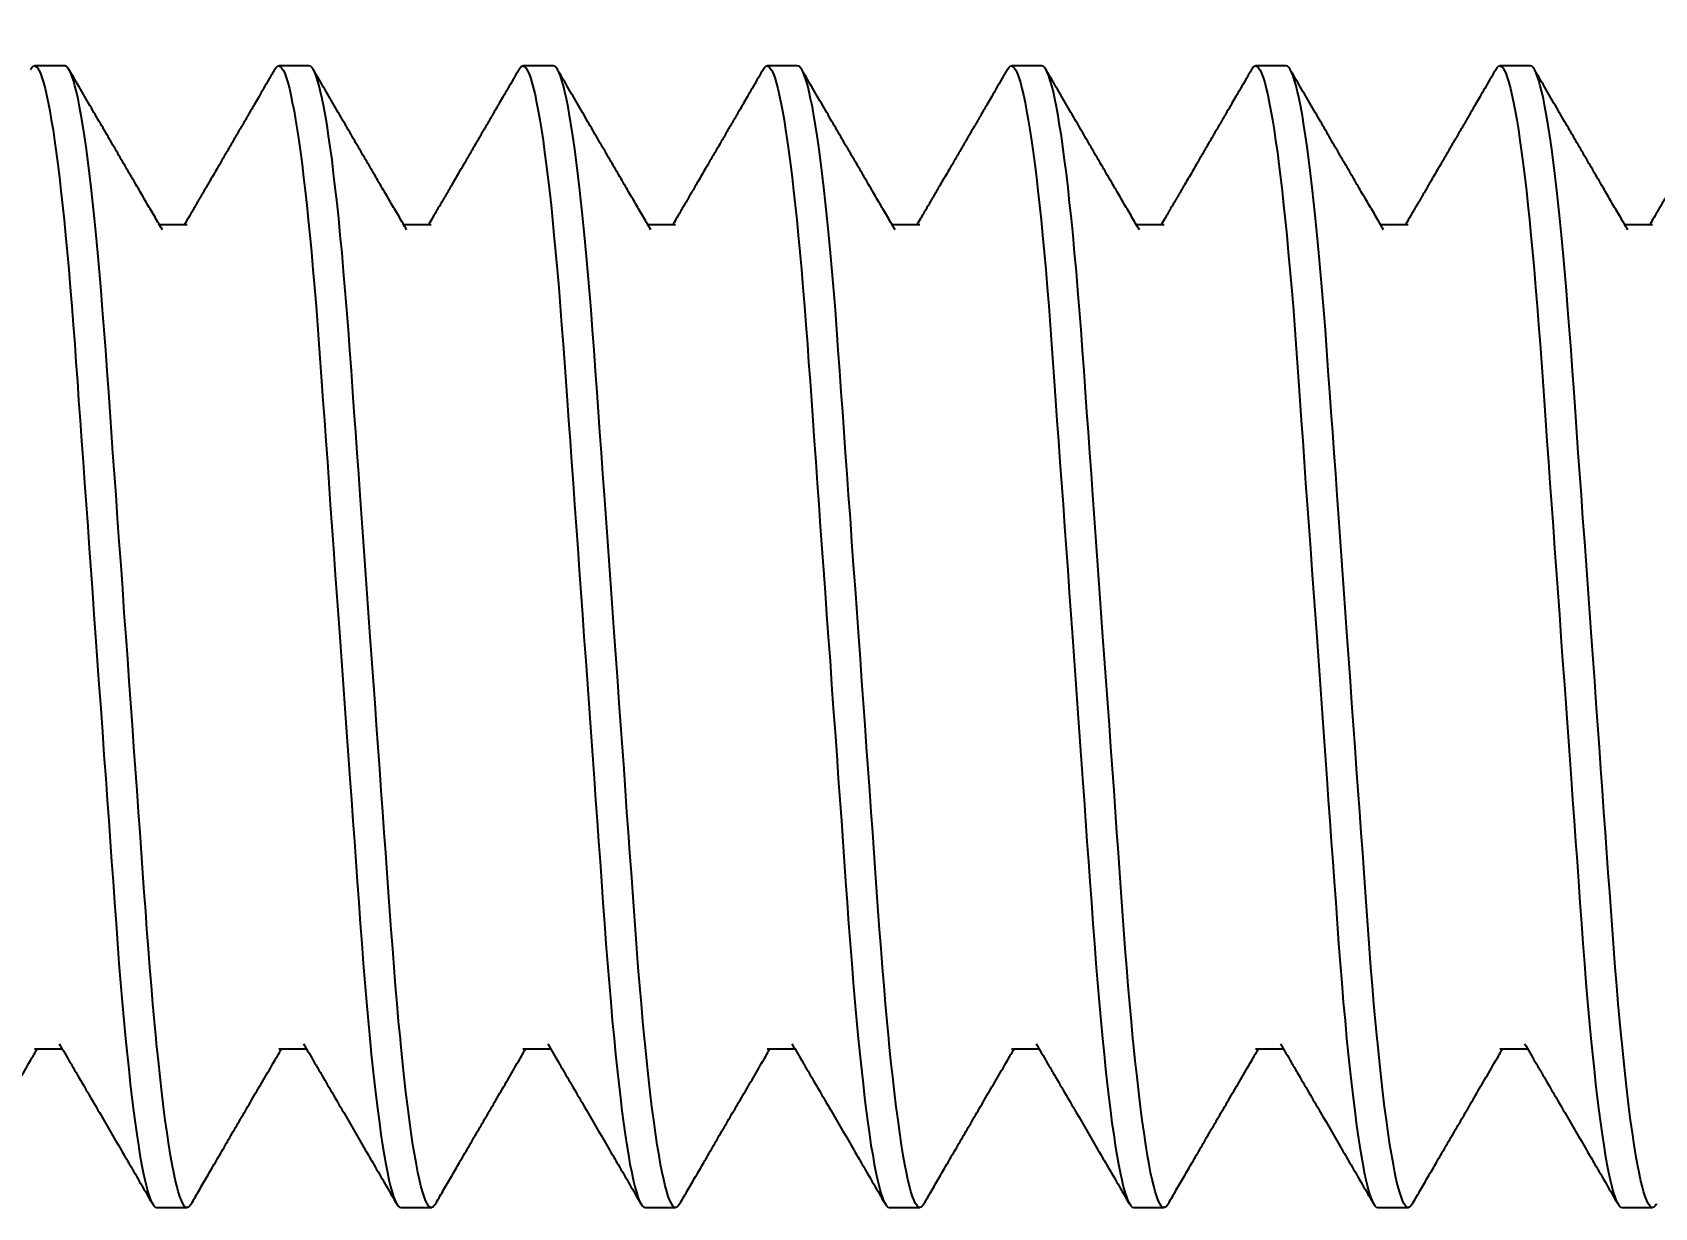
# Model space of a CAD drawing. Header units: inches. Extents: x 0.024 to 1.021, y 0.024 to 0.783.
# Drawn here: x 0.5879 to 0.6917, y 0.34 to 0.4151 of the extents above; entities that cross this region are included whole.
import ezdxf

# ---------------------------------------------------------------- set-up
doc = ezdxf.new("R2010")
doc.units = ezdxf.units.IN
doc.header["$LTSCALE"] = 0.09496
doc.header["$MEASUREMENT"] = 0
doc.linetypes.add('SLD-Solid', pattern=[0])
doc.styles.add('SLDTEXTSTYLE0', font='ARIAL.TTF', dxfattribs={"width": 0.948})
doc.dimstyles.new('SLDDIMSTYLE0', dxfattribs={"dimtxt": 0.011522, "dimasz": 0.011522, "dimexe": 0, "dimexo": 0.0625, "dimgap": 0.002881, "dimtad": 0, "dimtih": 1, "dimtoh": 1, "dimdec": 3, "dimrnd": 1e-09, "dimdsep": 46, "dimtxsty": 'SLDTEXTSTYLE0', "dimsah": 1, "dimcen": 0.09, "dimadec": 0, "dimazin": 2, "dimtfac": 1, "dimtdec": 3, "dimtofl": 0, "dimtmove": 0, "dimatfit": 3, "dimfxl": 1, "dimfrac": 2, "dimtolj": 1, "dimtzin": 12, "dimarcsym": 0})

# ---------------------------------------------------------------- blocks, each defined once
blk = doc.blocks.new('_D')
at = {"color": 7, "linetype": 'SLD-Solid', "lineweight": 0}
for p, q in [((0.52746, 0.45934), (0.52746, 0.49077)), ((0.83996, 0.41508), (0.83996, 0.49077)), ((0.52746, 0.48483), (0.65777, 0.48483)), ((0.83996, 0.48483), (0.70965, 0.48483))]:
    blk.add_line(p, q, dxfattribs=at)
at = {"color": 7, "linetype": 'SLD-Solid', "lineweight": 18}
for points in [[(0.52746, 0.48483), (0.53898, 0.48306), (0.53898, 0.48661)], [(0.83996, 0.48483), (0.82844, 0.48661), (0.82844, 0.48306)]]:
    blk.add_solid(points, dxfattribs=at)
at = {"color": 7, "linetype": 'SLD-Solid', "lineweight": 18, "insert": (0.65777, 0.49129), "char_height": 0.01187, "attachment_point": 1, "style": 'SLDTEXTSTYLE0'}
blk.add_mtext('0.313in', dxfattribs=at)

msp = doc.modelspace()

# ---------------------------------------------------------------- linework, layer by layer
at = {"color": 7, "linetype": 'SLD-Solid', "lineweight": 25}
for p, q in [((0.58996, 0.41297), (0.588, 0.41297)), ((0.60558, 0.41297), (0.60363, 0.41297)), ((0.62121, 0.41297), (0.61925, 0.41297)), ((0.63683, 0.41297), (0.63488, 0.41297)), ((0.65246, 0.41297), (0.6505, 0.41297)), ((0.66808, 0.41297), (0.66613, 0.41297)), ((0.68371, 0.41297), (0.68175, 0.41297)), ((0.59777, 0.40282), (0.596, 0.40282)), ((0.61339, 0.40282), (0.61162, 0.40282)), ((0.62902, 0.40282), (0.62725, 0.40282)), ((0.64464, 0.40282), (0.64287, 0.40282)), ((0.66027, 0.40282), (0.6585, 0.40282)), ((0.67589, 0.40282), (0.67412, 0.40282)), ((0.69152, 0.40282), (0.68975, 0.40282)), ((0.588, 0.35012), (0.58978, 0.35012)), ((0.60363, 0.35012), (0.6054, 0.35012)), ((0.61925, 0.35012), (0.62103, 0.35012)), ((0.63488, 0.35012), (0.63665, 0.35012)), ((0.6505, 0.35012), (0.65228, 0.35012)), ((0.66613, 0.35012), (0.6679, 0.35012)), ((0.68175, 0.35012), (0.68353, 0.35012)), ((0.59582, 0.33997), (0.59777, 0.33997)), ((0.61144, 0.33997), (0.6134, 0.33997)), ((0.62707, 0.33997), (0.62902, 0.33997)), ((0.64269, 0.33997), (0.64465, 0.33997)), ((0.65832, 0.33997), (0.66027, 0.33997)), ((0.67394, 0.33997), (0.6759, 0.33997)), ((0.68957, 0.33997), (0.69152, 0.33997))]:
    msp.add_line(p, q, dxfattribs=at)
at = {"color": 7, "linetype": 'SLD-Solid', "lineweight": 25, "flags": 128}
for points in [[(0.58774, 0.41274), (0.58775, 0.41275), (0.58784, 0.41287), (0.58792, 0.41295), (0.588, 0.41297), (0.58809, 0.41294), (0.58819, 0.41286), (0.58828, 0.41271), (0.58838, 0.41251), (0.58848, 0.41224), (0.58858, 0.41191), (0.58868, 0.41154), (0.58878, 0.41112), (0.58888, 0.41064), (0.58898, 0.41011), (0.58908, 0.40953), (0.58919, 0.40889), (0.58929, 0.4082), (0.58939, 0.40746), (0.5895, 0.40667), (0.5896, 0.40584), (0.5897, 0.40498), (0.5898, 0.40408), (0.5899, 0.40314), (0.58999, 0.40216), (0.59009, 0.40107), (0.5902, 0.39995), (0.59029, 0.3988), (0.59039, 0.39762), (0.59048, 0.39641), (0.59058, 0.39519), (0.59066, 0.39401), (0.59075, 0.39281), (0.59083, 0.39157), (0.59092, 0.39029), (0.59102, 0.38899), (0.59111, 0.38766), (0.59121, 0.3863), (0.59131, 0.38493), (0.59141, 0.38353), (0.59151, 0.38212), (0.59161, 0.38072), (0.59171, 0.37931), (0.59181, 0.37789), (0.59191, 0.37647), (0.59202, 0.37494), (0.59213, 0.37341), (0.59224, 0.37189), (0.59235, 0.37038), (0.59245, 0.36889), (0.59256, 0.36741), (0.59265, 0.36605), (0.59275, 0.3647), (0.59284, 0.36338), (0.59294, 0.36209), (0.59303, 0.36083), (0.59312, 0.35947), (0.59322, 0.35814), (0.59331, 0.35685), (0.59341, 0.35558), (0.59351, 0.35433), (0.59362, 0.35311), (0.59372, 0.35193), (0.59383, 0.35078), (0.59393, 0.34977), (0.59403, 0.34881), (0.59413, 0.34788), (0.59424, 0.34699), (0.59434, 0.34615), (0.59444, 0.34538), (0.59455, 0.34465), (0.59465, 0.34397), (0.59475, 0.34334), (0.59485, 0.34275), (0.59496, 0.34222), (0.59506, 0.34174), (0.59516, 0.34132), (0.59526, 0.34096), (0.59536, 0.34066), (0.59545, 0.34041), (0.59555, 0.34022), (0.59564, 0.34008), (0.59573, 0.34), (0.59582, 0.33997), (0.59582, 0.33997)], [(0.59803, 0.3402), (0.59803, 0.34019), (0.59794, 0.34007), (0.59785, 0.34), (0.59777, 0.33997), (0.59768, 0.34), (0.59759, 0.34008), (0.5975, 0.34022), (0.5974, 0.34042), (0.5973, 0.34068), (0.5972, 0.34099), (0.59711, 0.34135), (0.59701, 0.34176), (0.59691, 0.34222), (0.59681, 0.34273), (0.59671, 0.3433), (0.5966, 0.34399), (0.59649, 0.34474), (0.59637, 0.34555), (0.59626, 0.34642), (0.59615, 0.34735), (0.59604, 0.34833), (0.59593, 0.34936), (0.59582, 0.35043), (0.59578, 0.35078), (0.59568, 0.35187), (0.59558, 0.35299), (0.59548, 0.35414), (0.59538, 0.35533), (0.59529, 0.35653), (0.5952, 0.35775), (0.59512, 0.35893), (0.59503, 0.36014), (0.59494, 0.36138), (0.59485, 0.36265), (0.59476, 0.36395), (0.59466, 0.36528), (0.59457, 0.36664), (0.59447, 0.36802), (0.59437, 0.36941), (0.59427, 0.37082), (0.59417, 0.37223), (0.59407, 0.37363), (0.59397, 0.37505), (0.59386, 0.37647), (0.59375, 0.378), (0.59365, 0.37953), (0.59354, 0.38105), (0.59343, 0.38256), (0.59332, 0.38405), (0.59322, 0.38553), (0.59312, 0.3869), (0.59302, 0.38824), (0.59293, 0.38956), (0.59284, 0.39085), (0.59275, 0.39211), (0.59265, 0.39348), (0.59256, 0.3948), (0.59246, 0.39609), (0.59236, 0.39737), (0.59226, 0.39861), (0.59216, 0.39983), (0.59205, 0.40102), (0.59195, 0.40216), (0.59184, 0.40321), (0.59173, 0.40422), (0.59163, 0.40519), (0.59152, 0.4061), (0.59141, 0.40697), (0.5913, 0.40779), (0.5912, 0.40851), (0.59109, 0.40917), (0.59099, 0.40979), (0.59089, 0.41035), (0.59079, 0.41086), (0.59069, 0.41131), (0.59059, 0.41171), (0.59049, 0.41205), (0.5904, 0.41234), (0.5903, 0.41257), (0.59021, 0.41275), (0.59013, 0.41287), (0.59004, 0.41295), (0.58996, 0.41297), (0.58996, 0.41297)], [(0.60337, 0.41274), (0.60337, 0.41275), (0.60346, 0.41287), (0.60355, 0.41295), (0.60363, 0.41297), (0.60372, 0.41294), (0.60381, 0.41286), (0.60391, 0.41271), (0.60401, 0.41251), (0.60411, 0.41224), (0.60421, 0.41191), (0.60431, 0.41154), (0.6044, 0.41112), (0.6045, 0.41064), (0.60461, 0.41011), (0.60471, 0.40953), (0.60481, 0.40889), (0.60491, 0.4082), (0.60502, 0.40746), (0.60512, 0.40667), (0.60522, 0.40584), (0.60532, 0.40498), (0.60542, 0.40408), (0.60552, 0.40314), (0.60562, 0.40216), (0.60572, 0.40107), (0.60582, 0.39995), (0.60592, 0.3988), (0.60602, 0.39762), (0.60611, 0.39641), (0.6062, 0.39519), (0.60628, 0.39401), (0.60637, 0.39281), (0.60646, 0.39157), (0.60655, 0.39029), (0.60664, 0.38899), (0.60674, 0.38766), (0.60683, 0.3863), (0.60693, 0.38493), (0.60703, 0.38353), (0.60713, 0.38212), (0.60723, 0.38072), (0.60733, 0.37931), (0.60743, 0.37789), (0.60754, 0.37647), (0.60765, 0.37494), (0.60775, 0.37341), (0.60786, 0.37189), (0.60797, 0.37038), (0.60808, 0.36889), (0.60818, 0.36741), (0.60828, 0.36605), (0.60838, 0.3647), (0.60847, 0.36338), (0.60856, 0.36209), (0.60865, 0.36083), (0.60875, 0.35947), (0.60884, 0.35814), (0.60894, 0.35685), (0.60904, 0.35558), (0.60914, 0.35433), (0.60924, 0.35311), (0.60935, 0.35193), (0.60945, 0.35078), (0.60955, 0.34977), (0.60966, 0.34881), (0.60976, 0.34788), (0.60986, 0.34699), (0.60997, 0.34615), (0.61007, 0.34538), (0.61017, 0.34465), (0.61027, 0.34397), (0.61038, 0.34334), (0.61048, 0.34275), (0.61058, 0.34222), (0.61068, 0.34174), (0.61079, 0.34132), (0.61088, 0.34096), (0.61098, 0.34066), (0.61108, 0.34041), (0.61117, 0.34022), (0.61126, 0.34008), (0.61135, 0.34), (0.61144, 0.33997), (0.61144, 0.33997)], [(0.61366, 0.3402), (0.61365, 0.34019), (0.61356, 0.34007), (0.61348, 0.34), (0.6134, 0.33997), (0.61331, 0.34), (0.61322, 0.34008), (0.61312, 0.34022), (0.61303, 0.34042), (0.61293, 0.34068), (0.61283, 0.34099), (0.61273, 0.34135), (0.61263, 0.34176), (0.61254, 0.34222), (0.61244, 0.34273), (0.61234, 0.3433), (0.61222, 0.34399), (0.61211, 0.34474), (0.612, 0.34555), (0.61188, 0.34642), (0.61177, 0.34735), (0.61166, 0.34833), (0.61155, 0.34936), (0.61144, 0.35043), (0.61141, 0.35078), (0.6113, 0.35187), (0.6112, 0.35299), (0.61111, 0.35414), (0.61101, 0.35533), (0.61092, 0.35653), (0.61082, 0.35775), (0.61074, 0.35893), (0.61065, 0.36014), (0.61057, 0.36138), (0.61048, 0.36265), (0.61038, 0.36395), (0.61029, 0.36528), (0.61019, 0.36664), (0.61009, 0.36802), (0.60999, 0.36941), (0.60989, 0.37082), (0.60979, 0.37223), (0.60969, 0.37363), (0.60959, 0.37505), (0.60949, 0.37647), (0.60938, 0.378), (0.60927, 0.37953), (0.60916, 0.38105), (0.60905, 0.38256), (0.60895, 0.38405), (0.60884, 0.38553), (0.60875, 0.3869), (0.60865, 0.38824), (0.60856, 0.38956), (0.60846, 0.39085), (0.60837, 0.39211), (0.60828, 0.39348), (0.60818, 0.3948), (0.60809, 0.39609), (0.60799, 0.39737), (0.60789, 0.39861), (0.60778, 0.39983), (0.60768, 0.40102), (0.60757, 0.40216), (0.60747, 0.40321), (0.60736, 0.40422), (0.60725, 0.40519), (0.60714, 0.4061), (0.60704, 0.40697), (0.60693, 0.40779), (0.60682, 0.40851), (0.60672, 0.40917), (0.60662, 0.40979), (0.60652, 0.41035), (0.60641, 0.41086), (0.60631, 0.41131), (0.60622, 0.41171), (0.60612, 0.41205), (0.60602, 0.41234), (0.60593, 0.41257), (0.60584, 0.41275), (0.60575, 0.41287), (0.60567, 0.41295), (0.60558, 0.41297), (0.60558, 0.41297)], [(0.61899, 0.41274), (0.619, 0.41275), (0.61909, 0.41287), (0.61917, 0.41295), (0.61925, 0.41297), (0.61934, 0.41294), (0.61944, 0.41286), (0.61953, 0.41271), (0.61963, 0.41251), (0.61973, 0.41224), (0.61983, 0.41191), (0.61993, 0.41154), (0.62003, 0.41112), (0.62013, 0.41064), (0.62023, 0.41011), (0.62033, 0.40953), (0.62044, 0.40889), (0.62054, 0.4082), (0.62064, 0.40746), (0.62075, 0.40667), (0.62085, 0.40584), (0.62095, 0.40498), (0.62105, 0.40408), (0.62115, 0.40314), (0.62124, 0.40216), (0.62134, 0.40107), (0.62145, 0.39995), (0.62154, 0.3988), (0.62164, 0.39762), (0.62173, 0.39641), (0.62183, 0.39519), (0.62191, 0.39401), (0.622, 0.39281), (0.62208, 0.39157), (0.62217, 0.39029), (0.62227, 0.38899), (0.62236, 0.38766), (0.62246, 0.3863), (0.62256, 0.38493), (0.62266, 0.38353), (0.62276, 0.38212), (0.62286, 0.38072), (0.62296, 0.37931), (0.62306, 0.37789), (0.62316, 0.37647), (0.62327, 0.37494), (0.62338, 0.37341), (0.62349, 0.37189), (0.6236, 0.37038), (0.6237, 0.36889), (0.62381, 0.36741), (0.6239, 0.36605), (0.624, 0.3647), (0.62409, 0.36338), (0.62419, 0.36209), (0.62428, 0.36083), (0.62437, 0.35947), (0.62447, 0.35814), (0.62456, 0.35685), (0.62466, 0.35558), (0.62476, 0.35433), (0.62487, 0.35311), (0.62497, 0.35193), (0.62508, 0.35078), (0.62518, 0.34977), (0.62528, 0.34881), (0.62538, 0.34788), (0.62549, 0.34699), (0.62559, 0.34615), (0.62569, 0.34538), (0.6258, 0.34465), (0.6259, 0.34397), (0.626, 0.34334), (0.6261, 0.34275), (0.62621, 0.34222), (0.62631, 0.34174), (0.62641, 0.34132), (0.62651, 0.34096), (0.62661, 0.34066), (0.6267, 0.34041), (0.6268, 0.34022), (0.62689, 0.34008), (0.62698, 0.34), (0.62707, 0.33997), (0.62707, 0.33997)], [(0.62928, 0.3402), (0.62928, 0.34019), (0.62919, 0.34007), (0.6291, 0.34), (0.62902, 0.33997), (0.62893, 0.34), (0.62884, 0.34008), (0.62875, 0.34022), (0.62865, 0.34042), (0.62855, 0.34068), (0.62845, 0.34099), (0.62836, 0.34135), (0.62826, 0.34176), (0.62816, 0.34222), (0.62806, 0.34273), (0.62796, 0.3433), (0.62785, 0.34399), (0.62774, 0.34474), (0.62762, 0.34555), (0.62751, 0.34642), (0.6274, 0.34735), (0.62729, 0.34833), (0.62718, 0.34936), (0.62707, 0.35043), (0.62703, 0.35078), (0.62693, 0.35187), (0.62683, 0.35299), (0.62673, 0.35414), (0.62663, 0.35533), (0.62654, 0.35653), (0.62645, 0.35775), (0.62637, 0.35893), (0.62628, 0.36014), (0.62619, 0.36138), (0.6261, 0.36265), (0.62601, 0.36395), (0.62591, 0.36528), (0.62582, 0.36664), (0.62572, 0.36802), (0.62562, 0.36941), (0.62552, 0.37082), (0.62542, 0.37223), (0.62532, 0.37363), (0.62522, 0.37505), (0.62511, 0.37647), (0.625, 0.378), (0.6249, 0.37953), (0.62479, 0.38105), (0.62468, 0.38256), (0.62457, 0.38405), (0.62447, 0.38553), (0.62437, 0.3869), (0.62427, 0.38824), (0.62418, 0.38956), (0.62409, 0.39085), (0.624, 0.39211), (0.6239, 0.39348), (0.62381, 0.3948), (0.62371, 0.39609), (0.62361, 0.39737), (0.62351, 0.39861), (0.62341, 0.39983), (0.6233, 0.40102), (0.6232, 0.40216), (0.62309, 0.40321), (0.62298, 0.40422), (0.62288, 0.40519), (0.62277, 0.4061), (0.62266, 0.40697), (0.62255, 0.40779), (0.62245, 0.40851), (0.62234, 0.40917), (0.62224, 0.40979), (0.62214, 0.41035), (0.62204, 0.41086), (0.62194, 0.41131), (0.62184, 0.41171), (0.62174, 0.41205), (0.62165, 0.41234), (0.62155, 0.41257), (0.62146, 0.41275), (0.62138, 0.41287), (0.62129, 0.41295), (0.62121, 0.41297), (0.62121, 0.41297)], [(0.63462, 0.41274), (0.63462, 0.41275), (0.63471, 0.41287), (0.6348, 0.41295), (0.63488, 0.41297), (0.63497, 0.41294), (0.63506, 0.41286), (0.63516, 0.41271), (0.63526, 0.41251), (0.63536, 0.41224), (0.63546, 0.41191), (0.63556, 0.41154), (0.63565, 0.41112), (0.63575, 0.41064), (0.63586, 0.41011), (0.63596, 0.40953), (0.63606, 0.40889), (0.63616, 0.4082), (0.63627, 0.40746), (0.63637, 0.40667), (0.63647, 0.40584), (0.63657, 0.40498), (0.63667, 0.40408), (0.63677, 0.40314), (0.63687, 0.40216), (0.63697, 0.40107), (0.63707, 0.39995), (0.63717, 0.3988), (0.63727, 0.39762), (0.63736, 0.39641), (0.63745, 0.39519), (0.63753, 0.39401), (0.63762, 0.39281), (0.63771, 0.39157), (0.6378, 0.39029), (0.63789, 0.38899), (0.63799, 0.38766), (0.63808, 0.3863), (0.63818, 0.38493), (0.63828, 0.38353), (0.63838, 0.38212), (0.63848, 0.38072), (0.63858, 0.37931), (0.63868, 0.37789), (0.63879, 0.37647), (0.6389, 0.37494), (0.639, 0.37341), (0.63911, 0.37189), (0.63922, 0.37038), (0.63933, 0.36889), (0.63943, 0.36741), (0.63953, 0.36605), (0.63963, 0.3647), (0.63972, 0.36338), (0.63981, 0.36209), (0.6399, 0.36083), (0.64, 0.35947), (0.64009, 0.35814), (0.64019, 0.35685), (0.64029, 0.35558), (0.64039, 0.35433), (0.64049, 0.35311), (0.6406, 0.35193), (0.6407, 0.35078), (0.6408, 0.34977), (0.64091, 0.34881), (0.64101, 0.34788), (0.64111, 0.34699), (0.64122, 0.34615), (0.64132, 0.34538), (0.64142, 0.34465), (0.64152, 0.34397), (0.64163, 0.34334), (0.64173, 0.34275), (0.64183, 0.34222), (0.64193, 0.34174), (0.64204, 0.34132), (0.64213, 0.34096), (0.64223, 0.34066), (0.64233, 0.34041), (0.64242, 0.34022), (0.64251, 0.34008), (0.6426, 0.34), (0.64269, 0.33997), (0.64269, 0.33997)], [(0.64491, 0.3402), (0.6449, 0.34019), (0.64481, 0.34007), (0.64473, 0.34), (0.64465, 0.33997), (0.64456, 0.34), (0.64447, 0.34008), (0.64437, 0.34022), (0.64428, 0.34042), (0.64418, 0.34068), (0.64408, 0.34099), (0.64398, 0.34135), (0.64388, 0.34176), (0.64379, 0.34222), (0.64369, 0.34273), (0.64359, 0.3433), (0.64347, 0.34399), (0.64336, 0.34474), (0.64325, 0.34555), (0.64313, 0.34642), (0.64302, 0.34735), (0.64291, 0.34833), (0.6428, 0.34936), (0.64269, 0.35043), (0.64266, 0.35078), (0.64255, 0.35187), (0.64245, 0.35299), (0.64236, 0.35414), (0.64226, 0.35533), (0.64217, 0.35653), (0.64207, 0.35775), (0.64199, 0.35893), (0.6419, 0.36014), (0.64182, 0.36138), (0.64173, 0.36265), (0.64163, 0.36395), (0.64154, 0.36528), (0.64144, 0.36664), (0.64134, 0.36802), (0.64124, 0.36941), (0.64114, 0.37082), (0.64104, 0.37223), (0.64094, 0.37363), (0.64084, 0.37505), (0.64074, 0.37647), (0.64063, 0.378), (0.64052, 0.37953), (0.64041, 0.38105), (0.6403, 0.38256), (0.6402, 0.38405), (0.64009, 0.38553), (0.64, 0.3869), (0.6399, 0.38824), (0.63981, 0.38956), (0.63971, 0.39085), (0.63962, 0.39211), (0.63953, 0.39348), (0.63943, 0.3948), (0.63934, 0.39609), (0.63924, 0.39737), (0.63914, 0.39861), (0.63903, 0.39983), (0.63893, 0.40102), (0.63882, 0.40216), (0.63872, 0.40321), (0.63861, 0.40422), (0.6385, 0.40519), (0.63839, 0.4061), (0.63829, 0.40697), (0.63818, 0.40779), (0.63807, 0.40851), (0.63797, 0.40917), (0.63787, 0.40979), (0.63777, 0.41035), (0.63766, 0.41086), (0.63756, 0.41131), (0.63747, 0.41171), (0.63737, 0.41205), (0.63727, 0.41234), (0.63718, 0.41257), (0.63709, 0.41275), (0.637, 0.41287), (0.63692, 0.41295), (0.63683, 0.41297), (0.63683, 0.41297)], [(0.65024, 0.41274), (0.65025, 0.41275), (0.65034, 0.41287), (0.65042, 0.41295), (0.6505, 0.41297), (0.65059, 0.41294), (0.65069, 0.41286), (0.65078, 0.41271), (0.65088, 0.41251), (0.65098, 0.41224), (0.65108, 0.41191), (0.65118, 0.41154), (0.65128, 0.41112), (0.65138, 0.41064), (0.65148, 0.41011), (0.65158, 0.40953), (0.65169, 0.40889), (0.65179, 0.4082), (0.65189, 0.40746), (0.652, 0.40667), (0.6521, 0.40584), (0.6522, 0.40498), (0.6523, 0.40408), (0.6524, 0.40314), (0.65249, 0.40216), (0.65259, 0.40107), (0.6527, 0.39995), (0.65279, 0.3988), (0.65289, 0.39762), (0.65298, 0.39641), (0.65308, 0.39519), (0.65316, 0.39401), (0.65325, 0.39281), (0.65333, 0.39157), (0.65342, 0.39029), (0.65352, 0.38899), (0.65361, 0.38766), (0.65371, 0.3863), (0.65381, 0.38493), (0.65391, 0.38353), (0.65401, 0.38212), (0.65411, 0.38072), (0.65421, 0.37931), (0.65431, 0.37789), (0.65441, 0.37647), (0.65452, 0.37494), (0.65463, 0.37341), (0.65474, 0.37189), (0.65485, 0.37038), (0.65495, 0.36889), (0.65506, 0.36741), (0.65515, 0.36605), (0.65525, 0.3647), (0.65534, 0.36338), (0.65544, 0.36209), (0.65553, 0.36083), (0.65562, 0.35947), (0.65572, 0.35814), (0.65581, 0.35685), (0.65591, 0.35558), (0.65601, 0.35433), (0.65612, 0.35311), (0.65622, 0.35193), (0.65633, 0.35078), (0.65643, 0.34977), (0.65653, 0.34881), (0.65663, 0.34788), (0.65674, 0.34699), (0.65684, 0.34615), (0.65694, 0.34538), (0.65705, 0.34465), (0.65715, 0.34397), (0.65725, 0.34334), (0.65735, 0.34275), (0.65746, 0.34222), (0.65756, 0.34174), (0.65766, 0.34132), (0.65776, 0.34096), (0.65786, 0.34066), (0.65795, 0.34041), (0.65805, 0.34022), (0.65814, 0.34008), (0.65823, 0.34), (0.65832, 0.33997), (0.65832, 0.33997)], [(0.66053, 0.3402), (0.66053, 0.34019), (0.66044, 0.34007), (0.66035, 0.34), (0.66027, 0.33997), (0.66018, 0.34), (0.66009, 0.34008), (0.66, 0.34022), (0.6599, 0.34042), (0.6598, 0.34068), (0.6597, 0.34099), (0.65961, 0.34135), (0.65951, 0.34176), (0.65941, 0.34222), (0.65931, 0.34273), (0.65921, 0.3433), (0.6591, 0.34399), (0.65899, 0.34474), (0.65887, 0.34555), (0.65876, 0.34642), (0.65865, 0.34735), (0.65854, 0.34833), (0.65843, 0.34936), (0.65832, 0.35043), (0.65828, 0.35078), (0.65818, 0.35187), (0.65808, 0.35299), (0.65798, 0.35414), (0.65788, 0.35533), (0.65779, 0.35653), (0.6577, 0.35775), (0.65762, 0.35893), (0.65753, 0.36014), (0.65744, 0.36138), (0.65735, 0.36265), (0.65726, 0.36395), (0.65716, 0.36528), (0.65707, 0.36664), (0.65697, 0.36802), (0.65687, 0.36941), (0.65677, 0.37082), (0.65667, 0.37223), (0.65657, 0.37363), (0.65647, 0.37505), (0.65636, 0.37647), (0.65625, 0.378), (0.65615, 0.37953), (0.65604, 0.38105), (0.65593, 0.38256), (0.65582, 0.38405), (0.65572, 0.38553), (0.65562, 0.3869), (0.65552, 0.38824), (0.65543, 0.38956), (0.65534, 0.39085), (0.65525, 0.39211), (0.65515, 0.39348), (0.65506, 0.3948), (0.65496, 0.39609), (0.65486, 0.39737), (0.65476, 0.39861), (0.65466, 0.39983), (0.65455, 0.40102), (0.65445, 0.40216), (0.65434, 0.40321), (0.65423, 0.40422), (0.65413, 0.40519), (0.65402, 0.4061), (0.65391, 0.40697), (0.6538, 0.40779), (0.6537, 0.40851), (0.65359, 0.40917), (0.65349, 0.40979), (0.65339, 0.41035), (0.65329, 0.41086), (0.65319, 0.41131), (0.65309, 0.41171), (0.65299, 0.41205), (0.6529, 0.41234), (0.6528, 0.41257), (0.65271, 0.41275), (0.65263, 0.41287), (0.65254, 0.41295), (0.65246, 0.41297), (0.65246, 0.41297)], [(0.66587, 0.41274), (0.66587, 0.41275), (0.66596, 0.41287), (0.66605, 0.41295), (0.66613, 0.41297), (0.66622, 0.41294), (0.66631, 0.41286), (0.66641, 0.41271), (0.66651, 0.41251), (0.66661, 0.41224), (0.66671, 0.41191), (0.66681, 0.41154), (0.6669, 0.41112), (0.667, 0.41064), (0.66711, 0.41011), (0.66721, 0.40953), (0.66731, 0.40889), (0.66741, 0.4082), (0.66752, 0.40746), (0.66762, 0.40667), (0.66772, 0.40584), (0.66782, 0.40498), (0.66792, 0.40408), (0.66802, 0.40314), (0.66812, 0.40216), (0.66822, 0.40107), (0.66832, 0.39995), (0.66842, 0.3988), (0.66852, 0.39762), (0.66861, 0.39641), (0.6687, 0.39519), (0.66878, 0.39401), (0.66887, 0.39281), (0.66896, 0.39157), (0.66905, 0.39029), (0.66914, 0.38899), (0.66924, 0.38766), (0.66933, 0.3863), (0.66943, 0.38493), (0.66953, 0.38353), (0.66963, 0.38212), (0.66973, 0.38072), (0.66983, 0.37931), (0.66993, 0.37789), (0.67004, 0.37647), (0.67015, 0.37494), (0.67025, 0.37341), (0.67036, 0.37189), (0.67047, 0.37038), (0.67058, 0.36889), (0.67068, 0.36741), (0.67078, 0.36605), (0.67088, 0.3647), (0.67097, 0.36338), (0.67106, 0.36209), (0.67115, 0.36083), (0.67125, 0.35947), (0.67134, 0.35814), (0.67144, 0.35685), (0.67154, 0.35558), (0.67164, 0.35433), (0.67174, 0.35311), (0.67185, 0.35193), (0.67195, 0.35078), (0.67205, 0.34977), (0.67216, 0.34881), (0.67226, 0.34788), (0.67236, 0.34699), (0.67247, 0.34615), (0.67257, 0.34538), (0.67267, 0.34465), (0.67277, 0.34397), (0.67288, 0.34334), (0.67298, 0.34275), (0.67308, 0.34222), (0.67318, 0.34174), (0.67329, 0.34132), (0.67338, 0.34096), (0.67348, 0.34066), (0.67358, 0.34041), (0.67367, 0.34022), (0.67376, 0.34008), (0.67385, 0.34), (0.67394, 0.33997), (0.67394, 0.33997)], [(0.67616, 0.3402), (0.67615, 0.34019), (0.67606, 0.34007), (0.67598, 0.34), (0.6759, 0.33997), (0.67581, 0.34), (0.67572, 0.34008), (0.67562, 0.34022), (0.67553, 0.34042), (0.67543, 0.34068), (0.67533, 0.34099), (0.67523, 0.34135), (0.67513, 0.34176), (0.67504, 0.34222), (0.67494, 0.34273), (0.67484, 0.3433), (0.67472, 0.34399), (0.67461, 0.34474), (0.6745, 0.34555), (0.67438, 0.34642), (0.67427, 0.34735), (0.67416, 0.34833), (0.67405, 0.34936), (0.67394, 0.35043), (0.67391, 0.35078), (0.6738, 0.35187), (0.6737, 0.35299), (0.67361, 0.35414), (0.67351, 0.35533), (0.67342, 0.35653), (0.67332, 0.35775), (0.67324, 0.35893), (0.67315, 0.36014), (0.67307, 0.36138), (0.67298, 0.36265), (0.67288, 0.36395), (0.67279, 0.36528), (0.67269, 0.36664), (0.67259, 0.36802), (0.67249, 0.36941), (0.67239, 0.37082), (0.67229, 0.37223), (0.67219, 0.37363), (0.67209, 0.37505), (0.67199, 0.37647), (0.67188, 0.378), (0.67177, 0.37953), (0.67166, 0.38105), (0.67155, 0.38256), (0.67145, 0.38405), (0.67134, 0.38553), (0.67125, 0.3869), (0.67115, 0.38824), (0.67106, 0.38956), (0.67096, 0.39085), (0.67087, 0.39211), (0.67078, 0.39348), (0.67068, 0.3948), (0.67059, 0.39609), (0.67049, 0.39737), (0.67039, 0.39861), (0.67028, 0.39983), (0.67018, 0.40102), (0.67007, 0.40216), (0.66997, 0.40321), (0.66986, 0.40422), (0.66975, 0.40519), (0.66964, 0.4061), (0.66954, 0.40697), (0.66943, 0.40779), (0.66932, 0.40851), (0.66922, 0.40917), (0.66912, 0.40979), (0.66902, 0.41035), (0.66891, 0.41086), (0.66881, 0.41131), (0.66872, 0.41171), (0.66862, 0.41205), (0.66852, 0.41234), (0.66843, 0.41257), (0.66834, 0.41275), (0.66825, 0.41287), (0.66817, 0.41295), (0.66808, 0.41297), (0.66808, 0.41297)], [(0.68149, 0.41274), (0.6815, 0.41275), (0.68159, 0.41287), (0.68167, 0.41295), (0.68175, 0.41297), (0.68184, 0.41294), (0.68194, 0.41286), (0.68203, 0.41271), (0.68213, 0.41251), (0.68223, 0.41224), (0.68233, 0.41191), (0.68243, 0.41154), (0.68253, 0.41112), (0.68263, 0.41064), (0.68273, 0.41011), (0.68283, 0.40953), (0.68294, 0.40889), (0.68304, 0.4082), (0.68314, 0.40746), (0.68325, 0.40667), (0.68335, 0.40584), (0.68345, 0.40498), (0.68355, 0.40408), (0.68365, 0.40314), (0.68374, 0.40216), (0.68384, 0.40107), (0.68395, 0.39995), (0.68404, 0.3988), (0.68414, 0.39762), (0.68423, 0.39641), (0.68433, 0.39519), (0.68441, 0.39401), (0.6845, 0.39281), (0.68458, 0.39157), (0.68467, 0.39029), (0.68477, 0.38899), (0.68486, 0.38766), (0.68496, 0.3863), (0.68506, 0.38493), (0.68516, 0.38353), (0.68526, 0.38212), (0.68536, 0.38072), (0.68546, 0.37931), (0.68556, 0.37789), (0.68566, 0.37647), (0.68577, 0.37494), (0.68588, 0.37341), (0.68599, 0.37189), (0.6861, 0.37038), (0.6862, 0.36889), (0.68631, 0.36741), (0.6864, 0.36605), (0.6865, 0.3647), (0.68659, 0.36338), (0.68669, 0.36209), (0.68678, 0.36083), (0.68687, 0.35947), (0.68697, 0.35814), (0.68706, 0.35685), (0.68716, 0.35558), (0.68726, 0.35433), (0.68737, 0.35311), (0.68747, 0.35193), (0.68758, 0.35078), (0.68768, 0.34977), (0.68778, 0.34881), (0.68788, 0.34788), (0.68799, 0.34699), (0.68809, 0.34615), (0.68819, 0.34538), (0.6883, 0.34465), (0.6884, 0.34397), (0.6885, 0.34334), (0.6886, 0.34275), (0.68871, 0.34222), (0.68881, 0.34174), (0.68891, 0.34132), (0.68901, 0.34096), (0.68911, 0.34066), (0.6892, 0.34041), (0.6893, 0.34022), (0.68939, 0.34008), (0.68948, 0.34), (0.68957, 0.33997), (0.68957, 0.33997)], [(0.69178, 0.3402), (0.69178, 0.34019), (0.69169, 0.34007), (0.6916, 0.34), (0.69152, 0.33997), (0.69143, 0.34), (0.69134, 0.34008), (0.69125, 0.34022), (0.69115, 0.34042), (0.69105, 0.34068), (0.69095, 0.34099), (0.69086, 0.34135), (0.69076, 0.34176), (0.69066, 0.34222), (0.69056, 0.34273), (0.69046, 0.3433), (0.69035, 0.34399), (0.69024, 0.34474), (0.69012, 0.34555), (0.69001, 0.34642), (0.6899, 0.34735), (0.68979, 0.34833), (0.68968, 0.34936), (0.68957, 0.35043), (0.68953, 0.35078), (0.68943, 0.35187), (0.68933, 0.35299), (0.68923, 0.35414), (0.68913, 0.35533), (0.68904, 0.35653), (0.68895, 0.35775), (0.68887, 0.35893), (0.68878, 0.36014), (0.68869, 0.36138), (0.6886, 0.36265), (0.68851, 0.36395), (0.68841, 0.36528), (0.68832, 0.36664), (0.68822, 0.36802), (0.68812, 0.36941), (0.68802, 0.37082), (0.68792, 0.37223), (0.68782, 0.37363), (0.68772, 0.37505), (0.68761, 0.37647), (0.6875, 0.378), (0.6874, 0.37953), (0.68729, 0.38105), (0.68718, 0.38256), (0.68707, 0.38405), (0.68697, 0.38553), (0.68687, 0.3869), (0.68677, 0.38824), (0.68668, 0.38956), (0.68659, 0.39085), (0.6865, 0.39211), (0.6864, 0.39348), (0.68631, 0.3948), (0.68621, 0.39609), (0.68611, 0.39737), (0.68601, 0.39861), (0.68591, 0.39983), (0.6858, 0.40102), (0.6857, 0.40216), (0.68559, 0.40321), (0.68548, 0.40422), (0.68538, 0.40519), (0.68527, 0.4061), (0.68516, 0.40697), (0.68505, 0.40779), (0.68495, 0.40851), (0.68484, 0.40917), (0.68474, 0.40979), (0.68464, 0.41035), (0.68454, 0.41086), (0.68444, 0.41131), (0.68434, 0.41171), (0.68424, 0.41205), (0.68415, 0.41234), (0.68405, 0.41257), (0.68396, 0.41275), (0.68388, 0.41287), (0.68379, 0.41295), (0.68371, 0.41297), (0.68371, 0.41297)]]:
    msp.add_lwpolyline(points, dxfattribs=at)
at = {"color": 7, "linetype": 'SLD-Solid', "lineweight": 25}
for points, knots in [([(0.59619, 0.40249), (0.59603, 0.40276), (0.59571, 0.40331), (0.59521, 0.40416), (0.59469, 0.40506), (0.59413, 0.40601), (0.59355, 0.40701), (0.59294, 0.40806), (0.5923, 0.40916), (0.59163, 0.41031), (0.59094, 0.41151), (0.59046, 0.41232), (0.59022, 0.41274)], [0, 0, 0, 0, 0.078412, 0.1615701, 0.2494908, 0.342192, 0.4396928, 0.5420144, 0.6491797, 0.7612138, 0.878144, 1, 1, 1, 1]), ([(0.60337, 0.41274), (0.60324, 0.41253), (0.60301, 0.41212), (0.60268, 0.41155), (0.60238, 0.41104), (0.60213, 0.41061), (0.60193, 0.41026), (0.60177, 0.40999), (0.60165, 0.40979), (0.60156, 0.40963), (0.60149, 0.40951), (0.60143, 0.40941), (0.60136, 0.40929), (0.60127, 0.40912), (0.60113, 0.4089), (0.60098, 0.40863), (0.60079, 0.40831), (0.60059, 0.40796), (0.60038, 0.4076), (0.60017, 0.40725), (0.59994, 0.40685), (0.5997, 0.40643), (0.59944, 0.40598), (0.5992, 0.40558), (0.59899, 0.40521), (0.59883, 0.40495), (0.59873, 0.40478), (0.59867, 0.40467), (0.59862, 0.40458), (0.59857, 0.4045), (0.59852, 0.40442), (0.59847, 0.40432), (0.59838, 0.40417), (0.59826, 0.40396), (0.5981, 0.40369), (0.5979, 0.40335), (0.59773, 0.40305), (0.59762, 0.40287), (0.59759, 0.40282)], [0, 0, 0, 0, 0.064522, 0.122204, 0.173049, 0.217062, 0.254244, 0.27862, 0.2988, 0.314784, 0.326574, 0.334896, 0.344301, 0.362863, 0.38596, 0.412653, 0.444957, 0.481094, 0.518429, 0.554184, 0.588357, 0.637123, 0.682262, 0.723769, 0.760518, 0.791686, 0.803027, 0.813399, 0.822802, 0.831238, 0.838706, 0.846918, 0.861369, 0.882473, 0.910228, 0.944628, 0.985671, 1, 1, 1, 1]), ([(0.61181, 0.40249), (0.61166, 0.40276), (0.61134, 0.40331), (0.61084, 0.40416), (0.61031, 0.40506), (0.60976, 0.40601), (0.60918, 0.40701), (0.60856, 0.40806), (0.60793, 0.40916), (0.60726, 0.41031), (0.60656, 0.41151), (0.60609, 0.41232), (0.60584, 0.41274)], [0, 0, 0, 0, 0.078412, 0.16157, 0.249491, 0.342192, 0.439693, 0.542014, 0.64918, 0.761214, 0.878144, 1, 1, 1, 1]), ([(0.61899, 0.41274), (0.61887, 0.41253), (0.61863, 0.41212), (0.6183, 0.41155), (0.61801, 0.41104), (0.61775, 0.41061), (0.61755, 0.41026), (0.61739, 0.40999), (0.61728, 0.40979), (0.61718, 0.40963), (0.61712, 0.40951), (0.61706, 0.40941), (0.61699, 0.40929), (0.61689, 0.40912), (0.61676, 0.4089), (0.6166, 0.40863), (0.61642, 0.40831), (0.61621, 0.40796), (0.616, 0.4076), (0.6158, 0.40725), (0.61557, 0.40685), (0.61532, 0.40643), (0.61506, 0.40598), (0.61482, 0.40558), (0.61461, 0.40521), (0.61446, 0.40495), (0.61436, 0.40478), (0.6143, 0.40467), (0.61424, 0.40458), (0.61419, 0.4045), (0.61415, 0.40442), (0.61409, 0.40432), (0.61401, 0.40417), (0.61388, 0.40396), (0.61372, 0.40369), (0.61352, 0.40335), (0.61335, 0.40305), (0.61324, 0.40287), (0.61322, 0.40282)], [0, 0, 0, 0, 0.064522, 0.122204, 0.173049, 0.217062, 0.254244, 0.27862, 0.2988, 0.314784, 0.326574, 0.334896, 0.344301, 0.362863, 0.38596, 0.412653, 0.444957, 0.481094, 0.518429, 0.554184, 0.588357, 0.637123, 0.682262, 0.723769, 0.760518, 0.791686, 0.803027, 0.813399, 0.822802, 0.831238, 0.838706, 0.846918, 0.861369, 0.882473, 0.910228, 0.944628, 0.985671, 1, 1, 1, 1]), ([(0.62744, 0.40249), (0.62728, 0.40276), (0.62696, 0.40331), (0.62646, 0.40416), (0.62594, 0.40506), (0.62538, 0.40601), (0.6248, 0.40701), (0.62419, 0.40806), (0.62355, 0.40916), (0.62288, 0.41031), (0.62219, 0.41151), (0.62171, 0.41232), (0.62147, 0.41274)], [0, 0, 0, 0, 0.078412, 0.16157, 0.249491, 0.342192, 0.439693, 0.542014, 0.64918, 0.761214, 0.878144, 1, 1, 1, 1]), ([(0.63462, 0.41274), (0.63449, 0.41253), (0.63426, 0.41212), (0.63393, 0.41155), (0.63363, 0.41104), (0.63338, 0.41061), (0.63318, 0.41026), (0.63302, 0.40999), (0.6329, 0.40979), (0.63281, 0.40963), (0.63274, 0.40951), (0.63268, 0.40941), (0.63261, 0.40929), (0.63252, 0.40912), (0.63238, 0.4089), (0.63223, 0.40863), (0.63204, 0.40831), (0.63184, 0.40796), (0.63163, 0.4076), (0.63142, 0.40725), (0.63119, 0.40685), (0.63095, 0.40643), (0.63069, 0.40598), (0.63045, 0.40558), (0.63024, 0.40521), (0.63008, 0.40495), (0.62998, 0.40478), (0.62992, 0.40467), (0.62987, 0.40458), (0.62982, 0.4045), (0.62977, 0.40442), (0.62972, 0.40432), (0.62963, 0.40417), (0.62951, 0.40396), (0.62935, 0.40369), (0.62915, 0.40335), (0.62898, 0.40305), (0.62887, 0.40287), (0.62884, 0.40282)], [0, 0, 0, 0, 0.064522, 0.122204, 0.173049, 0.217062, 0.254244, 0.27862, 0.2988, 0.314784, 0.326574, 0.334896, 0.344301, 0.362863, 0.38596, 0.412653, 0.444957, 0.481094, 0.518429, 0.554184, 0.588357, 0.637123, 0.682262, 0.723769, 0.760518, 0.791686, 0.803027, 0.813399, 0.822802, 0.831238, 0.838706, 0.846918, 0.861369, 0.882473, 0.910228, 0.944628, 0.985671, 1, 1, 1, 1]), ([(0.64306, 0.40249), (0.64291, 0.40276), (0.64259, 0.40331), (0.64209, 0.40416), (0.64156, 0.40506), (0.64101, 0.40601), (0.64043, 0.40701), (0.63981, 0.40806), (0.63918, 0.40916), (0.63851, 0.41031), (0.63781, 0.41151), (0.63734, 0.41232), (0.63709, 0.41274)], [0, 0, 0, 0, 0.078412, 0.16157, 0.249491, 0.342192, 0.439693, 0.542014, 0.64918, 0.761214, 0.878144, 1, 1, 1, 1]), ([(0.65024, 0.41274), (0.65012, 0.41253), (0.64988, 0.41212), (0.64955, 0.41155), (0.64926, 0.41104), (0.649, 0.41061), (0.6488, 0.41026), (0.64864, 0.40999), (0.64853, 0.40979), (0.64843, 0.40963), (0.64837, 0.40951), (0.64831, 0.40941), (0.64824, 0.40929), (0.64814, 0.40912), (0.64801, 0.4089), (0.64785, 0.40863), (0.64767, 0.40831), (0.64746, 0.40796), (0.64725, 0.4076), (0.64705, 0.40725), (0.64682, 0.40685), (0.64657, 0.40643), (0.64631, 0.40598), (0.64607, 0.40558), (0.64586, 0.40521), (0.64571, 0.40495), (0.64561, 0.40478), (0.64555, 0.40467), (0.64549, 0.40458), (0.64544, 0.4045), (0.6454, 0.40442), (0.64534, 0.40432), (0.64526, 0.40417), (0.64513, 0.40396), (0.64497, 0.40369), (0.64477, 0.40335), (0.6446, 0.40305), (0.64449, 0.40287), (0.64447, 0.40282)], [0, 0, 0, 0, 0.064522, 0.122204, 0.173049, 0.217062, 0.254244, 0.27862, 0.2988, 0.314784, 0.326574, 0.334896, 0.344301, 0.362863, 0.38596, 0.412653, 0.444957, 0.481094, 0.518429, 0.554184, 0.588357, 0.637123, 0.682262, 0.723769, 0.760518, 0.791686, 0.803027, 0.813399, 0.822802, 0.831238, 0.838706, 0.846918, 0.861369, 0.882473, 0.910228, 0.944628, 0.985671, 1, 1, 1, 1]), ([(0.65869, 0.40249), (0.65853, 0.40276), (0.65821, 0.40331), (0.65771, 0.40416), (0.65719, 0.40506), (0.65663, 0.40601), (0.65605, 0.40701), (0.65544, 0.40806), (0.6548, 0.40916), (0.65413, 0.41031), (0.65344, 0.41151), (0.65296, 0.41232), (0.65272, 0.41274)], [0, 0, 0, 0, 0.078412, 0.16157, 0.249491, 0.342192, 0.439693, 0.542014, 0.64918, 0.761214, 0.878144, 1, 1, 1, 1]), ([(0.66587, 0.41274), (0.66574, 0.41253), (0.66551, 0.41212), (0.66518, 0.41155), (0.66488, 0.41104), (0.66463, 0.41061), (0.66443, 0.41026), (0.66427, 0.40999), (0.66415, 0.40979), (0.66406, 0.40963), (0.66399, 0.40951), (0.66393, 0.40941), (0.66386, 0.40929), (0.66377, 0.40912), (0.66363, 0.4089), (0.66348, 0.40863), (0.66329, 0.40831), (0.66309, 0.40796), (0.66288, 0.4076), (0.66267, 0.40725), (0.66244, 0.40685), (0.6622, 0.40643), (0.66194, 0.40598), (0.6617, 0.40558), (0.66149, 0.40521), (0.66133, 0.40495), (0.66123, 0.40478), (0.66117, 0.40467), (0.66112, 0.40458), (0.66107, 0.4045), (0.66102, 0.40442), (0.66097, 0.40432), (0.66088, 0.40417), (0.66076, 0.40396), (0.6606, 0.40369), (0.6604, 0.40335), (0.66023, 0.40305), (0.66012, 0.40287), (0.66009, 0.40282)], [0, 0, 0, 0, 0.064522, 0.122204, 0.173049, 0.217062, 0.254244, 0.27862, 0.2988, 0.314784, 0.326574, 0.334896, 0.344301, 0.362863, 0.38596, 0.412653, 0.444957, 0.481094, 0.518429, 0.554184, 0.588357, 0.637123, 0.682262, 0.723769, 0.760518, 0.791686, 0.803027, 0.813399, 0.822802, 0.831238, 0.838706, 0.846918, 0.861369, 0.882473, 0.910228, 0.944628, 0.985671, 1, 1, 1, 1]), ([(0.67431, 0.40249), (0.67416, 0.40276), (0.67384, 0.40331), (0.67334, 0.40416), (0.67281, 0.40506), (0.67226, 0.40601), (0.67168, 0.40701), (0.67106, 0.40806), (0.67043, 0.40916), (0.66976, 0.41031), (0.66906, 0.41151), (0.66859, 0.41232), (0.66834, 0.41274)], [0, 0, 0, 0, 0.078412, 0.16157, 0.249491, 0.342192, 0.439693, 0.542014, 0.64918, 0.761214, 0.878144, 1, 1, 1, 1]), ([(0.68149, 0.41274), (0.68137, 0.41253), (0.68113, 0.41212), (0.6808, 0.41155), (0.68051, 0.41104), (0.68025, 0.41061), (0.68005, 0.41026), (0.67989, 0.40999), (0.67978, 0.40979), (0.67968, 0.40963), (0.67962, 0.40951), (0.67956, 0.40941), (0.67949, 0.40929), (0.67939, 0.40912), (0.67926, 0.4089), (0.6791, 0.40863), (0.67892, 0.40831), (0.67871, 0.40796), (0.6785, 0.4076), (0.6783, 0.40725), (0.67807, 0.40685), (0.67782, 0.40643), (0.67756, 0.40598), (0.67732, 0.40558), (0.67711, 0.40521), (0.67696, 0.40495), (0.67686, 0.40478), (0.6768, 0.40467), (0.67674, 0.40458), (0.67669, 0.4045), (0.67665, 0.40442), (0.67659, 0.40432), (0.67651, 0.40417), (0.67638, 0.40396), (0.67622, 0.40369), (0.67602, 0.40335), (0.67585, 0.40305), (0.67574, 0.40287), (0.67572, 0.40282)], [0, 0, 0, 0, 0.064522, 0.122204, 0.173049, 0.217062, 0.254244, 0.27862, 0.2988, 0.314784, 0.326574, 0.334896, 0.344301, 0.362863, 0.38596, 0.412653, 0.444957, 0.481094, 0.518429, 0.554184, 0.588357, 0.637123, 0.682262, 0.723769, 0.760518, 0.791686, 0.803027, 0.813399, 0.822802, 0.831238, 0.838706, 0.846918, 0.861369, 0.882473, 0.910228, 0.944628, 0.985671, 1, 1, 1, 1]), ([(0.68994, 0.40249), (0.68978, 0.40276), (0.68946, 0.40331), (0.68896, 0.40416), (0.68844, 0.40506), (0.68788, 0.40601), (0.6873, 0.40701), (0.68669, 0.40806), (0.68605, 0.40916), (0.68538, 0.41031), (0.68469, 0.41151), (0.68421, 0.41232), (0.68397, 0.41274)], [0, 0, 0, 0, 0.078412, 0.16157, 0.249491, 0.342192, 0.439693, 0.542014, 0.64918, 0.761214, 0.878144, 1, 1, 1, 1]), ([(0.69712, 0.41274), (0.69699, 0.41253), (0.69676, 0.41212), (0.69643, 0.41155), (0.69613, 0.41104), (0.69588, 0.41061), (0.69568, 0.41026), (0.69552, 0.40999), (0.6954, 0.40979), (0.69531, 0.40963), (0.69524, 0.40951), (0.69518, 0.40941), (0.69511, 0.40929), (0.69502, 0.40912), (0.69488, 0.4089), (0.69473, 0.40863), (0.69454, 0.40831), (0.69434, 0.40796), (0.69413, 0.4076), (0.69392, 0.40725), (0.69369, 0.40685), (0.69345, 0.40643), (0.69319, 0.40598), (0.69295, 0.40558), (0.69274, 0.40521), (0.69258, 0.40495), (0.69248, 0.40478), (0.69242, 0.40467), (0.69237, 0.40458), (0.69232, 0.4045), (0.69227, 0.40442), (0.69222, 0.40432), (0.69213, 0.40417), (0.69201, 0.40396), (0.69185, 0.40369), (0.69165, 0.40335), (0.69148, 0.40305), (0.69137, 0.40287), (0.69134, 0.40282)], [0, 0, 0, 0, 0.064522, 0.122204, 0.173049, 0.217062, 0.254244, 0.27862, 0.2988, 0.314784, 0.326574, 0.334896, 0.344301, 0.362863, 0.38596, 0.412653, 0.444957, 0.481094, 0.518429, 0.554184, 0.588357, 0.637123, 0.682262, 0.723769, 0.760518, 0.791686, 0.803027, 0.813399, 0.822802, 0.831238, 0.838706, 0.846918, 0.861369, 0.882473, 0.910228, 0.944628, 0.985671, 1, 1, 1, 1]), ([(0.58241, 0.3402), (0.58256, 0.34047), (0.58288, 0.34101), (0.58337, 0.34186), (0.58389, 0.34276), (0.58444, 0.34371), (0.58503, 0.34471), (0.58564, 0.34576), (0.58628, 0.34686), (0.58695, 0.34801), (0.58759, 0.3491), (0.588, 0.34981), (0.58818, 0.35012)], [0, 0, 0, 0, 0.080128, 0.165432, 0.255907, 0.351545, 0.452338, 0.558279, 0.669359, 0.785571, 0.906908, 1, 1, 1, 1]), ([(0.58959, 0.35045), (0.58982, 0.35004), (0.59018, 0.34943), (0.59104, 0.34796), (0.59212, 0.3461), (0.59326, 0.34414), (0.5944, 0.3422), (0.59507, 0.34104), (0.59555, 0.3402)], [0, 0, 0, 0, 0.119149, 0.180416, 0.430633, 0.662905, 0.753962, 1, 1, 1, 1]), ([(0.59803, 0.3402), (0.59819, 0.34047), (0.5985, 0.34101), (0.599, 0.34186), (0.59952, 0.34276), (0.60007, 0.34371), (0.60065, 0.34471), (0.60126, 0.34576), (0.60191, 0.34686), (0.60258, 0.34801), (0.60322, 0.3491), (0.60363, 0.34981), (0.60381, 0.35012)], [0, 0, 0, 0, 0.080128, 0.165432, 0.255907, 0.351545, 0.452338, 0.558279, 0.669359, 0.785571, 0.906908, 1, 1, 1, 1]), ([(0.60521, 0.35045), (0.60545, 0.35004), (0.60581, 0.34943), (0.60667, 0.34796), (0.60775, 0.3461), (0.60889, 0.34414), (0.61002, 0.3422), (0.61069, 0.34104), (0.61118, 0.3402)], [0, 0, 0, 0, 0.119149, 0.180416, 0.430633, 0.662905, 0.753962, 1, 1, 1, 1]), ([(0.61366, 0.3402), (0.61381, 0.34047), (0.61413, 0.34101), (0.61462, 0.34186), (0.61514, 0.34276), (0.61569, 0.34371), (0.61628, 0.34471), (0.61689, 0.34576), (0.61753, 0.34686), (0.6182, 0.34801), (0.61884, 0.3491), (0.61925, 0.34981), (0.61943, 0.35012)], [0, 0, 0, 0, 0.080128, 0.165432, 0.255907, 0.351545, 0.452338, 0.558279, 0.669359, 0.785571, 0.906908, 1, 1, 1, 1]), ([(0.62084, 0.35045), (0.62107, 0.35004), (0.62143, 0.34943), (0.62229, 0.34796), (0.62337, 0.3461), (0.62451, 0.34414), (0.62565, 0.3422), (0.62632, 0.34104), (0.6268, 0.3402)], [0, 0, 0, 0, 0.1191493, 0.1804161, 0.4306327, 0.6629047, 0.7539621, 1, 1, 1, 1]), ([(0.62928, 0.3402), (0.62944, 0.34047), (0.62975, 0.34101), (0.63025, 0.34186), (0.63077, 0.34276), (0.63132, 0.34371), (0.6319, 0.34471), (0.63251, 0.34576), (0.63316, 0.34686), (0.63383, 0.34801), (0.63447, 0.3491), (0.63488, 0.34981), (0.63506, 0.35012)], [0, 0, 0, 0, 0.080128, 0.165432, 0.255907, 0.351545, 0.452338, 0.558279, 0.669359, 0.785571, 0.906908, 1, 1, 1, 1]), ([(0.63646, 0.35045), (0.6367, 0.35004), (0.63706, 0.34943), (0.63792, 0.34796), (0.639, 0.3461), (0.64014, 0.34414), (0.64127, 0.3422), (0.64194, 0.34104), (0.64243, 0.3402)], [0, 0, 0, 0, 0.1191493, 0.1804161, 0.4306327, 0.6629047, 0.7539621, 1, 1, 1, 1]), ([(0.64491, 0.3402), (0.64506, 0.34047), (0.64538, 0.34101), (0.64587, 0.34186), (0.64639, 0.34276), (0.64694, 0.34371), (0.64753, 0.34471), (0.64814, 0.34576), (0.64878, 0.34686), (0.64945, 0.34801), (0.65009, 0.3491), (0.6505, 0.34981), (0.65068, 0.35012)], [0, 0, 0, 0, 0.080128, 0.165432, 0.255907, 0.351545, 0.452338, 0.558279, 0.669359, 0.785571, 0.906908, 1, 1, 1, 1]), ([(0.65209, 0.35045), (0.65232, 0.35004), (0.65268, 0.34943), (0.65354, 0.34796), (0.65462, 0.3461), (0.65576, 0.34414), (0.6569, 0.3422), (0.65757, 0.34104), (0.65805, 0.3402)], [0, 0, 0, 0, 0.119149, 0.180416, 0.430633, 0.662905, 0.753962, 1, 1, 1, 1]), ([(0.66053, 0.3402), (0.66069, 0.34047), (0.661, 0.34101), (0.6615, 0.34186), (0.66202, 0.34276), (0.66257, 0.34371), (0.66315, 0.34471), (0.66376, 0.34576), (0.66441, 0.34686), (0.66508, 0.34801), (0.66572, 0.3491), (0.66613, 0.34981), (0.66631, 0.35012)], [0, 0, 0, 0, 0.0801275, 0.1654323, 0.2559072, 0.3515451, 0.4523383, 0.558279, 0.6693593, 0.7855715, 0.9069076, 1, 1, 1, 1]), ([(0.66771, 0.35045), (0.66795, 0.35004), (0.66831, 0.34943), (0.66917, 0.34796), (0.67025, 0.3461), (0.67139, 0.34414), (0.67252, 0.3422), (0.67319, 0.34104), (0.67368, 0.3402)], [0, 0, 0, 0, 0.119149, 0.180416, 0.430633, 0.662905, 0.753962, 1, 1, 1, 1]), ([(0.67616, 0.3402), (0.67631, 0.34047), (0.67663, 0.34101), (0.67712, 0.34186), (0.67764, 0.34276), (0.67819, 0.34371), (0.67878, 0.34471), (0.67939, 0.34576), (0.68003, 0.34686), (0.6807, 0.34801), (0.68134, 0.3491), (0.68175, 0.34981), (0.68193, 0.35012)], [0, 0, 0, 0, 0.080128, 0.165432, 0.255907, 0.351545, 0.452338, 0.558279, 0.669359, 0.785571, 0.906908, 1, 1, 1, 1]), ([(0.68334, 0.35045), (0.68357, 0.35004), (0.68393, 0.34943), (0.68479, 0.34796), (0.68587, 0.3461), (0.68701, 0.34414), (0.68815, 0.3422), (0.68882, 0.34104), (0.6893, 0.3402)], [0, 0, 0, 0, 0.1191493, 0.1804161, 0.4306327, 0.6629047, 0.7539621, 1, 1, 1, 1])]:
    msp.add_open_spline(points, degree=3, knots=knots, dxfattribs=at)

# ---------------------------------------------------------------- dimensions: what is measured, and where the dimension line sits
at = {"color": 7, "linetype": 'SLD-Solid', "lineweight": 18}
dim = msp.add_linear_dim(base=(0.8399577051, 0.4848349609), p1=(0.5274577051, 0.4474708086), p2=(0.8399577051, 0.4032051836), dimstyle='SLDDIMSTYLE0', dxfattribs=at)
dim.commit()
dim.dimension.update_dxf_attribs({"geometry": '_D', "text_midpoint": (0.683712, 0.4848349609), "dimtype": 160})

doc.saveas('drawing.dxf')
